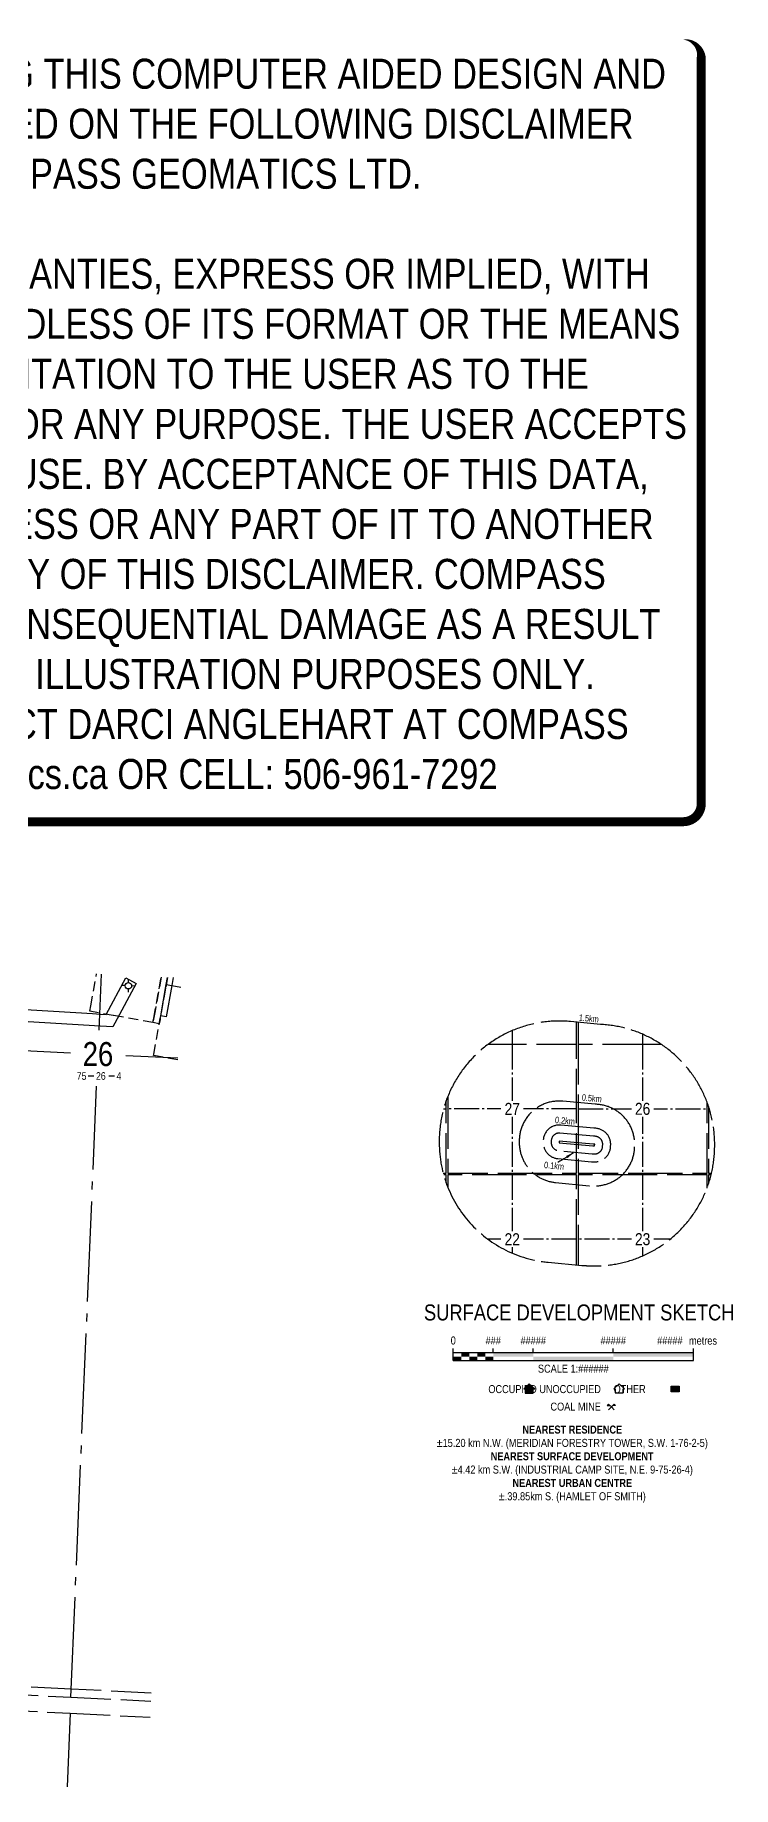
# Model space of a CAD drawing. Extents: x 313545 to 316106, y 6156353 to 6158544.
# Drawn here: x 315234 to 316106, y 6156354 to 6158544 of the extents above; entities that cross this region are included whole.
import ezdxf
from ezdxf.enums import TextEntityAlignment as Align

# ---------------------------------------------------------------- set-up
doc = ezdxf.new("R2010")
doc.units = 0
doc.header["$LTSCALE"] = 5
for name, pattern in [('foc-ACCESSROAD', [3.75, 2.5, -1.25]), ('foc-BUFFER', [16.75, 15, -1.75]), ('foc-QUARTERLINE', [33, 25, -3, 2, -3]), ('foc-UNSURVEYED', [12.5, 10, -2.5])]:
    doc.linetypes.add(name, pattern=pattern)
for name, color, linetype in [('10', 1, 'Continuous'), ('9', 3, 'Continuous'), ('AS-RESIDENCE', 14, 'Continuous'), ('AS-SYMBOL', 7, 'Continuous'), ('AUX-BUFFER', 7, 'foc-BUFFER'), ('CG-NOTES', 7, 'Continuous'), ('DETAIL-T', 7, 'Continuous'), ('F-AR', 190, 'foc-ACCESSROAD'), ('F-RW', 190, 'Continuous'), ('F-WS', 190, 'foc-ACCESSROAD'), ('F-WS-S', 190, 'Continuous'), ('L-2', 7, 'Continuous'), ('L-QSEC', 8, 'foc-QUARTERLINE'), ('L-SECLBL', 7, 'Continuous'), ('L-USEC', 7, 'foc-UNSURVEYED'), ('P-PROPOSED', 10, 'Continuous'), ('S-7', 6, 'Continuous')]:
    doc.layers.add(name, color=color, linetype=linetype)
doc.layers.add('DISCLAIMER', color=7, linetype='Continuous', plot=False)
doc.styles.add('120', font='ARIALN.TTF', dxfattribs={"height": 13})
doc.styles.add('60L', font='ARIALN.TTF', dxfattribs={"height": 7.35})
doc.styles.add('80', font='ARIALN.TTF', dxfattribs={"height": 10})
doc.styles.add('80CG', font='ARIALN.TTF', dxfattribs={"height": 10})
doc.styles.add('80L', font='ARIALN.TTF', dxfattribs={"height": 10})
doc.styles.add('SIMPLEX', font='ARIALN.TTF')
doc.dimstyles.new('Compass 5 000', dxfattribs={"dimscale": 5, "dimtxt": 9, "dimasz": 2, "dimexe": 0.2, "dimexo": 0.0625, "dimgap": 0.5, "dimtad": 0, "dimtih": 1, "dimtoh": 1, "dimzin": 0, "dimdsep": 46, "dimtxsty": '80CG', "dimcen": 0.1, "dimse1": 1, "dimse2": 1, "dimclrd": 256, "dimclrt": 256, "dimaunit": 1, "dimadec": 4, "dimazin": 0, "dimtfac": 0.06, "dimtofl": 0, "dimtmove": 0, "dimatfit": 1, "dimfxl": 0.2, "dimtolj": 1, "dimtzin": 0, "dimlwd": -1, "dimarcsym": 0})

# ---------------------------------------------------------------- blocks, each defined once
blk = doc.blocks.new('L-SECLBL')
at = {"layer": '9', "color": 7}
for p, q in [((-5.1, -27.8), (-12.3, -27.8)), ((20.7, -27.8), (13.5, -27.8))]:
    blk.add_line(p, q, dxfattribs=at)
at = {"layer": '10', "color": 2, "style": 'SIMPLEX'}
blk.add_attdef('SEC', text='', height=30, dxfattribs=at).set_placement((0, 0), align=Align.MIDDLE)
at = {"layer": '10', "color": 5, "style": '80L'}
blk.add_attdef('TWP', text='', height=9.5, dxfattribs=at).set_placement((-14.4, -27.4), align=Align.MIDDLE_RIGHT)
blk.add_attdef('RGE', text='', height=9.5, dxfattribs=at).set_placement((3.6, -27.4), align=Align.MIDDLE_CENTER)
blk.add_attdef('MER', text='', height=9.5, dxfattribs=at).set_placement((23.2, -27.4), align=Align.MIDDLE_LEFT)
blk = doc.blocks.new('Gabd')
for p, q in [((-0.81, 0), (-1.62, 0)), ((0, 0.81), (0, 1.62)), ((1.62, 0), (0.81, 0)), ((0, -0.81), (0, -1.62))]:
    blk.add_line(p, q)
blk.add_circle((0, 0), 0.8)
blk = doc.blocks.new('*U26')
at = {"color": 0}
for p, q in [((-150, 0), (-150, 15)), ((-150, 10), (150.2, 10)), ((-150, 0), (150.2, 0)), ((-100, 10), (-100, 15)), ((-50, 10), (-50, 15)), ((50, 10), (50, 15)), ((150.2, 0), (150.2, 15))]:
    blk.add_line(p, q, dxfattribs=at)
for points in [[(-150, 5), (-140, 5), (-150, 0), (-140, 0)], [(-140, 10), (-130, 10), (-140, 5), (-130, 5)], [(-130, 5), (-120, 5), (-130, 0), (-120, 0)], [(-120, 10), (-110, 10), (-120, 5), (-110, 5)], [(-110, 5), (-100, 5), (-110, 0), (-100, 0)], [(-100, 10), (-50, 10), (-100, 5), (-50, 5)], [(-50, 5), (50, 5), (-50, 0), (50, 0)], [(50, 10), (150.2, 10), (50, 5), (150.2, 5)]]:
    blk.add_solid(points, dxfattribs=at)
at = {"color": 0, "style": '80'}
blk.add_text('metres', height=10, dxfattribs=at).set_placement((162.2, 20), align=Align.CENTER)
at = {"color": 0, "char_height": 10, "style": '80'}
for s, insert, attachment_point in [('0', (-150, 30.2), 2), ('###', (-100, 30.2), 2), ('#####', (-50, 30.2), 2), ('#####', (50, 30.2), 2), ('#####', (136.7, 30.2), 3), ('SCALE 1:######', (0.1, -5), 2)]:
    blk.add_mtext(s, dxfattribs=dict(at, insert=insert, attachment_point=attachment_point))
blk = doc.blocks.new('res_abd')
at = {"color": 14}
blk.add_lwpolyline([(-1.13, -0.57), (-1.13, -1.62), (0.87, -1.62), (0.87, -0.57), (1.22, -0.57), (-0.13, 0.69), (-1.49, -0.57)], close=True, dxfattribs=at)
blk = doc.blocks.new('res_other')
blk.add_hatch(color=14).paths.add_polyline_path([(-1.09, 0.73), (0.91, 0.73), (0.91, -0.69), (-1.09, -0.69)])
at = {"color": 14}
blk.add_lwpolyline([(-1.09, 0.73), (0.91, 0.73), (0.91, -0.69), (-1.09, -0.69)], close=True, dxfattribs=at)
blk = doc.blocks.new('res_occ')
for points in [[(0.1, 0.89), (-1.26, -0.37), (1.46, -0.37)], [(-0.9, -1.43), (1.1, -1.43), (1.1, -0.37), (-0.9, -0.37)]]:
    blk.add_hatch(color=14).paths.add_polyline_path(points)
at = {"color": 14}
for points in [[(0.1, 0.89), (-1.26, -0.37), (1.46, -0.37)], [(-0.9, -1.43), (1.1, -1.43), (1.1, -0.37), (-0.9, -0.37)]]:
    blk.add_lwpolyline(points, close=True, dxfattribs=at)
blk = doc.blocks.new('Mine')
at = {"layer": 'AS-SYMBOL'}
h = blk.add_hatch(color=161, dxfattribs=at)
h.dxf.hatch_style = 1
h.paths.add_polyline_path([(-0.71, 0.71), (-1.06, 0.35), (-0.35, 0.35)])
h = blk.add_hatch(color=161, dxfattribs=at)
h.dxf.hatch_style = 1
h.paths.add_polyline_path([(0.71, 0.71), (0.35, 0.35), (1.06, 0.35)])
at = {"layer": 'AS-SYMBOL', "color": 161}
for p, q in [((-0.71, 0.71), (-1.06, 0.35)), ((-1.06, 0.35), (-0.35, 0.35)), ((-0.71, 0.71), (0, 0)), ((0, 0), (-0.71, -0.71)), ((0, 0), (0.71, 0.71)), ((0, 0), (0.71, -0.71)), ((1.06, 0.35), (0.35, 0.35)), ((0.71, 0.71), (1.06, 0.35))]:
    blk.add_line(p, q, dxfattribs=at)
blk = doc.blocks.new('*U41')
at = {"layer": 'AS-RESIDENCE', "color": 14}
blk.add_lwpolyline([(130, -1.3), (140, -1.3), (140, -8.5), (130, -8.5)], close=True, dxfattribs=at)
at = {"layer": 'AS-RESIDENCE', "xscale": 5, "yscale": 5, "zscale": 5}
for name, p in [('res_occ', (-47.7, -2.9)), ('res_abd', (65.9, -1.7)), ('res_other', (135.5, -5))]:
    blk.add_blockref(name, p, dxfattribs=at)
at = {"layer": 'AS-SYMBOL', "color": 161, "xscale": 5, "yscale": 5, "zscale": 5}
blk.add_blockref('Mine', (55.4, -27.2), dxfattribs=at)
at = {"layer": 'CG-NOTES', "char_height": 12, "style": '80CG'}
for s, insert, width, attachment_point in [('{\\H0.83333x;OCCUPIED^IUNOCCUPIED^I    OTHER}', (0, 0), 324.707, 2), ('\\pi4.9171;{\\H0.83333x;COAL MINE}', (-25.6, -21.9), 71.689, 1)]:
    blk.add_mtext(s, dxfattribs=dict(at, insert=insert, width=width, attachment_point=attachment_point))
blk = doc.blocks.new('Disclaimer_Legal')
at = {"layer": 'DISCLAIMER', "color": 254, "flags": 128}
blk.add_lwpolyline([(-3612.9, -1104.6, 37.5, 37.5, 0), (4096.1, -1104.6, 37.5, 37.5, 0.414214), (4171.1, -1029.6, 37.5, 37.5, 0), (4171.1, 2078.7, 37.5, 0, 0.414214), (4096.1, 2153.7, 0, 0, 0), (-3612.9, 2153.7, 0, 0, 0.414214), (-3687.9, 2078.7, 0, 0, 0), (-3687.9, -1029.6, 0, 37.5, 0.414214)], format="xyseb", close=True, dxfattribs=at)
at = {"layer": 'DISCLAIMER', "color": 254, "insert": (241.6, 533.9), "char_height": 125, "width": 7717.568, "attachment_point": 5, "style": '80'}
blk.add_mtext('NOTICE TO THE CORPORATION, PERSON &/OR PERSONS REGARDING THIS COMPUTER AIDED DESIGN AND DRAFTING (CADD) FILES. ACCEPTANCE OF THE CADD DATA IS BASED ON THE FOLLOWING DISCLAIMER WHICH COVERS ALL CADD DATA RECIEVED FROM COMPASS GEOMATICS LTD.\\P{\\fArial Narrow|b1|i0|c0|p34;DISCLAIMER}\\PCOMPASS GEOMATICS LTD. MAKES NO REPRESENTATION OR WARRANTIES, EXPRESS OR IMPLIED, WITH RESPECT TO THE REUSE OF THE DATA PROVIDED HEREWITH, REGARDLESS OF ITS FORMAT OR THE MEANS OF ITS TRANSMISSION. THERE IS NO GUARANTEE OR REPRESENTATION TO THE USER AS TO THE ACCURACY, CURRENCY, SUITABILITY OR RELIABILITY OF THIS DATA FOR ANY PURPOSE. THE USER ACCEPTS THE DATA "AS IS", AND ASSUMES ALL RISKS ASSOCIATED WITH ITS USE. BY ACCEPTANCE OF THIS DATA, THE USER AGREES NOT TO TRANSMIT THIS DATA OR PROVIDE ACCESS OR ANY PART OF IT TO ANOTHER PARTY UNLESS THE USER SHALL INCLUDE WITH THE DATA A COPY OF THIS DISCLAIMER. COMPASS GEOMATICS LTD. ASSUMES NO RESPONSIBILITY FOR ACTUAL OR CONSEQUENTIAL DAMAGE AS A RESULT OF ANY USER\'S RELIANCE ON THIS DATA. THIS CADD FILE IS FOR ILLUSTRATION PURPOSES ONLY.\\PIF YOU REQUIRE MORE ACCURATE INFORMATION, PLEASE CONTACT DARCI ANGLEHART AT COMPASS GEOMATICS LTD. VIA EMAIL: darci.anglehart@compassgeomatics.ca OR CELL: 506-961-7292', dxfattribs=at)

msp = doc.modelspace()

# ---------------------------------------------------------------- linework, layer by layer
at = {"layer": 'AUX-BUFFER', "flags": 128}
for points in [[(315940.662, 6157307.29), (315903.048, 6157310.827, 0.4509681), (315739.092, 6157156.991), (315739.153, 6157154.976, 0.37839006), (315875.027, 6157010.164), (315917.104, 6157006.207, 0.01816886), (315927.983, 6157005.582), (315930.143, 6157005.537, 0.41429094), (316083.255, 6157152.364), (316083.296, 6157154.364, 0.40604349)], [(315934.4, 6157207.469), (315934.13, 6157207.475), (315893.687, 6157211.277, 0.4509681), (315839.036, 6157159.999), (315839.096, 6157157.984, 0.37839006), (315884.388, 6157109.713), (315926.464, 6157105.757, 0.01816886), (315930.091, 6157105.548), (315932.251, 6157105.503, 0.41429094), (315983.288, 6157154.445), (315983.33, 6157156.445, 0.41413618)], [(315933.768, 6157177.479), (315932.408, 6157177.508), (315890.879, 6157181.413, 0.4509681), (315869.018, 6157160.901), (315869.079, 6157158.886, 0.37839006), (315887.196, 6157139.578), (315929.273, 6157135.622, 0.01816886), (315930.723, 6157135.538), (315932.883, 6157135.493, 0.41429094), (315953.298, 6157155.07), (315953.34, 6157157.07, 0.41413618)], [(315933.557, 6157167.483), (315931.834, 6157167.519), (315889.943, 6157171.458, 0.4509681), (315879.013, 6157161.202), (315879.073, 6157159.187, 0.37839006), (315888.132, 6157149.533), (315930.209, 6157145.576, 0.01816886), (315930.934, 6157145.535), (315933.094, 6157145.489, 0.41429094), (315943.301, 6157155.278), (315943.343, 6157157.278, 0.41413618)]]:
    msp.add_lwpolyline(points, format="xyb", close=True, dxfattribs=at)
at = {"layer": 'F-AR'}
msp.add_lwpolyline([(315399.514, 6157366.116), (315397.079, 6157352.524), (315390.107, 6157313.596), (315389.139, 6157308.196), (315381.259, 6157309.607), (315382.226, 6157315.008), (315391.451, 6157366.509)], dxfattribs=at)
at = {"layer": 'F-RW'}
for points in [[(314761.587, 6157353.414), (315305.773, 6157320.808), (315315.728, 6157320.212), (315322.606, 6157319.8), (315347.166, 6157365.423), (315360.379, 6157358.311), (315333.802, 6157308.942), (315331.274, 6157304.247), (315315.097, 6157305.216), (314761.55, 6157338.376)], [(315406.569, 6157365.772), (315404.781, 6157355.794), (315397.809, 6157316.864), (315390.914, 6157318.101), (315397.887, 6157357.029), (315399.515, 6157366.116)]]:
    msp.add_lwpolyline(points, dxfattribs=at)
at = {"layer": 'F-WS'}
for points in [[(315391.464, 6157366.509), (315384.861, 6157329.646), (315383.894, 6157324.245), (315381.259, 6157309.607), (315331.67, 6157318.489), (315313.26, 6157321.786), (315302.452, 6157323.722), (315303.64, 6157330.355), (315310.82, 6157370.442)], [(315412.289, 6157262.947), (315382.007, 6157268.371), (315382.294, 6157269.975), (315389.947, 6157312.7), (315390.914, 6157318.101), (315397.887, 6157357.029), (315404.781, 6157355.794), (315416.114, 6157353.764)]]:
    msp.add_lwpolyline(points, dxfattribs=at)
at = {"layer": 'L-QSEC'}
for p, q in [((315316.727, 6157370.154), (315313.782, 6157300.229)), ((315278.668, 6156466.52), (315310.836, 6157230.293)), ((315277.821, 6156446.422), (315273.943, 6156354.311))]:
    msp.add_line(p, q, dxfattribs=at)
at = {"layer": 'L-QSEC', "color": 253, "ltscale": 0.25}
for p, q in [((315830.308, 6157299.521), (315830.308, 6157282.175)), ((315993.254, 6157294.985), (315993.254, 6157282.175)), ((315830.308, 6157282.175), (315830.308, 6157201.708)), ((315993.254, 6157282.175), (315993.254, 6157201.708)), ((315744.514, 6157201.708), (315747.829, 6157201.708)), ((315830.308, 6157201.708), (315749.84, 6157201.708)), ((315830.308, 6157201.708), (315830.308, 6157121.24)), ((315910.775, 6157201.708), (315830.308, 6157201.708)), ((315912.787, 6157201.708), (315993.254, 6157201.708)), ((315993.254, 6157201.708), (315993.254, 6157121.24)), ((315993.254, 6157201.708), (316073.721, 6157201.708)), ((316076.661, 6157201.708), (316075.733, 6157201.708)), ((315830.308, 6157119.229), (315830.308, 6157038.762)), ((315993.254, 6157119.229), (315993.254, 6157038.762)), ((315830.308, 6157038.762), (315800.074, 6157038.762)), ((315910.775, 6157038.762), (315830.308, 6157038.762)), ((315830.308, 6157038.762), (315830.308, 6157021.495)), ((315993.254, 6157038.762), (315912.787, 6157038.762)), ((315993.254, 6157038.762), (315993.254, 6157018.005)), ((316027.486, 6157038.762), (315993.254, 6157038.762))]:
    msp.add_line(p, q, dxfattribs=at)
at = {"layer": 'L-QSEC', "flags": 128}
for points in [[(314506.4, 6157309.573), (315278.162, 6157271.928)], [(315347.363, 6157268.552), (315412.391, 6157265.381)]]:
    msp.add_lwpolyline(points, dxfattribs=at)
at = {"layer": 'L-USEC', "color": 253}
for p, q in [((315910.775, 6157282.175), (315910.775, 6157310.1)), ((315912.787, 6157309.911), (315912.787, 6157282.175)), ((315830.308, 6157282.175), (315799.94, 6157282.175)), ((315910.775, 6157282.175), (315830.308, 6157282.175)), ((315910.775, 6157201.708), (315910.775, 6157282.175)), ((315912.787, 6157282.175), (315912.787, 6157201.708)), ((315993.254, 6157282.175), (315912.787, 6157282.175)), ((316016.698, 6157282.175), (315993.254, 6157282.175)), ((315747.829, 6157201.708), (315747.829, 6157212.133)), ((315747.829, 6157121.24), (315747.829, 6157201.708)), ((315749.84, 6157217.426), (315749.84, 6157201.708)), ((315749.84, 6157201.708), (315749.84, 6157121.24)), ((315910.775, 6157121.24), (315910.775, 6157201.708)), ((315912.787, 6157201.708), (315912.787, 6157121.24)), ((316073.721, 6157201.708), (316073.721, 6157210.304)), ((316073.721, 6157121.24), (316073.721, 6157201.708)), ((316075.733, 6157204.612), (316075.733, 6157201.708)), ((316075.733, 6157201.708), (316075.733, 6157121.24)), ((315744.044, 6157121.24), (315747.829, 6157121.24)), ((315747.829, 6157119.229), (315744.589, 6157119.229)), ((315747.829, 6157109.027), (315747.829, 6157119.229)), ((315749.84, 6157121.24), (315830.308, 6157121.24)), ((315749.84, 6157119.229), (315749.84, 6157103.716)), ((315830.308, 6157119.229), (315749.84, 6157119.229)), ((315830.308, 6157121.24), (315910.775, 6157121.24)), ((315910.775, 6157119.229), (315830.308, 6157119.229)), ((315910.775, 6157038.762), (315910.775, 6157119.229)), ((315912.787, 6157121.24), (315993.254, 6157121.24)), ((315912.787, 6157119.229), (315912.787, 6157038.762)), ((315993.254, 6157119.229), (315912.787, 6157119.229)), ((315993.254, 6157121.24), (316073.721, 6157121.24)), ((316073.721, 6157119.229), (315993.254, 6157119.229)), ((316073.721, 6157102.779), (316073.721, 6157119.229)), ((316075.733, 6157121.24), (316079.325, 6157121.24)), ((316075.733, 6157119.229), (316075.733, 6157108.485)), ((316078.839, 6157119.229), (316075.733, 6157119.229)), ((315910.775, 6157006.803), (315910.775, 6157038.762)), ((315912.787, 6157038.762), (315912.787, 6157006.613))]:
    msp.add_line(p, q, dxfattribs=at)
at = {"layer": 'L-USEC'}
for p, q in [((314875.663, 6156486.201), (315278.668, 6156466.52)), ((314874.682, 6156466.11), (315277.821, 6156446.422))]:
    msp.add_line(p, q, dxfattribs=at)
at = {"layer": 'L-USEC', "flags": 128}
for points in [[(315279.091, 6156476.568), (314875.955, 6156496.256), (314482.873, 6156515.454)], [(315278.668, 6156466.52), (315378.54, 6156461.642)], [(315378.963, 6156471.69), (315279.091, 6156476.568)], [(315277.821, 6156446.422), (315377.694, 6156441.545)]]:
    msp.add_lwpolyline(points, dxfattribs=at)
at = {"layer": 'P-PROPOSED'}
msp.add_lwpolyline([(315933.346, 6157157.486), (315931.26, 6157157.53), (315889.007, 6157161.503), (315889.068, 6157159.488), (315931.145, 6157155.531), (315933.305, 6157155.486)], close=True, dxfattribs=at)

# ---------------------------------------------------------------- block references
at = {"xscale": 0.2999999999999997, "yscale": 0.2999999999999997, "zscale": 0.2999999999999997}
msp.add_blockref('Disclaimer_Legal', (314815.185, 6157892.022), dxfattribs=at)
at = {"layer": 'CG-NOTES', "xscale": 0.99988389, "yscale": 0.99988389, "zscale": 0.99988389}
msp.add_blockref('*U41', (315898.747, 6156856.553), dxfattribs=at)
at = {"layer": 'F-WS-S', "xscale": 4.998921970122777, "yscale": 4.998921970122777, "zscale": 4.998921970122777, "rotation": 357.6197597820807}
msp.add_blockref('Gabd', (315350.543, 6157355.58), dxfattribs=at)
at = {"layer": 'L-2', "xscale": 0.99988389, "yscale": 0.99988389, "zscale": 0.99988389}
msp.add_blockref('*U26', (315906.546, 6156887.093), dxfattribs=at)
at = {"layer": 'L-SECLBL'}
msp.add_blockref('L-SECLBL', (315312.519, 6157270.252), dxfattribs=at).add_auto_attribs({'SEC': '26', 'TWP': '75', 'RGE': '26', 'MER': '4'})

# ---------------------------------------------------------------- texts
at = {"char_height": 7.9991, "attachment_point": 1, "rotation": 354.628447, "style": '60L'}
for s, insert in [('1.5km', (315913.997, 6157319.982)), ('0.5km', (315917.687, 6157220.153)), ('0.2km', (315884.133, 6157192.097)), ('0.1km', (315870.516, 6157135.828))]:
    msp.add_mtext_dynamic_manual_height_columns(s, width=28.39186, gutter_width=47.5, heights=[0], dxfattribs=dict(at, insert=insert))
at = {"layer": 'CG-NOTES', "insert": (315698.447, 6156805.961), "char_height": 9.99884, "width": 412.35155, "attachment_point": 1, "style": '80CG'}
msp.add_mtext('\\pi144.53;{\\fArial Narrow|b1|i0|c0|p34;NEAREST RESIDENCE}\\P\\pi37.167;±15.20 km N.W. (MERIDIAN FORESTRY TOWER, S.W. 1-76-2-5)\\P\\pi104.92;{\\fArial Narrow|b1|i0|c0|p34;NEAREST SURFACE DEVELOPMENT}\\P\\pi55.927;±4.42 km S.W. (INDUSTRIAL CAMP SITE, N.E. 9-75-26-4)\\P\\pi132.14;{\\fArial Narrow|b1|i0|c0|p34;NEAREST URBAN CENTRE}\\P\\pi114.8;±.39.85km S. (HAMLET OF SMITH)', dxfattribs=at)
at = {"layer": 'DETAIL-T', "color": 3, "insert": (315717.503, 6156957.318), "char_height": 19.99768, "width": 390.01391, "attachment_point": 1, "style": '80CG'}
msp.add_mtext('\\pi2.3963;SURFACE DEVELOPMENT SKETCH', dxfattribs=at)

# ---------------------------------------------------------------- leaders
at = {"color": 5, "path_type": 1}
msp.add_leader([(315906.92, 6157146.78), (315887.332, 6157134.68)], dimstyle='Compass 5 000', override={"dimgap": 0.5, "dimtad": 0}, dxfattribs=at)

# ---------------------------------------------------------------- next in the draw order: texts
at = {"layer": 'S-7', "char_height": 15, "width": 23.30832, "attachment_point": 5, "style": '120', "bg_fill": 3, "box_fill_scale": 1.15, "bg_fill_color": 256}
for s, insert, bg_fill_transparency in [('27', (315830.308, 6157201.708), 13369446), ('26', (315993.254, 6157201.708), 147), ('22', (315830.308, 6157038.762), 13369451), ('23', (315993.254, 6157038.762), 142)]:
    msp.add_mtext(s, dxfattribs=dict(at, insert=insert, bg_fill_transparency=bg_fill_transparency))

doc.saveas('drawing.dxf')
